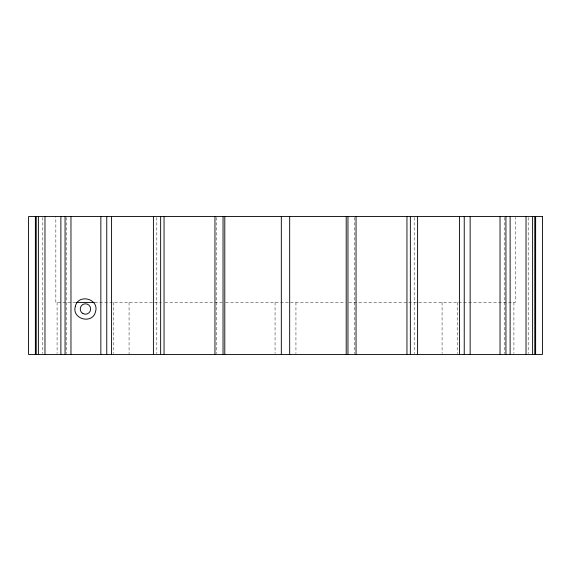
<?xml version="1.0" encoding="UTF-8"?>
<svg xmlns="http://www.w3.org/2000/svg" width="571" height="571" viewBox="0 0 571 571"><rect width="100%" height="100%" fill="white"/><g stroke="black" fill="none" stroke-linecap="round" stroke-linejoin="round"><path stroke-width="0.43" stroke-dasharray="2.85 2.14" d="M75.693 302.423L55.844 302.423L55.844 216.559M94.658 302.423L161.343 302.423M164.869 302.423L222.14 302.423M225.609 302.423L345.391 302.423M348.86 302.423L515.292 302.423L515.292 217.444M528.189 217.451L528.189 353.549M513.914 302.423L513.914 353.556M504.207 217.451L504.207 353.549M457.2 302.423L457.2 353.556M442.075 302.423L442.075 353.556M414.182 217.451L414.182 353.549M354.277 217.451L354.277 353.549M295.942 302.423L295.942 353.556M275.058 302.423L275.058 353.556M216.723 217.451L216.723 353.549M156.818 217.451L156.818 353.549M129.067 302.423L129.067 354.441M113.8 302.423L113.8 353.556M66.793 217.451L66.793 353.549M57.086 302.423L57.086 353.556M42.811 217.451L42.811 353.549"/><path stroke-width="0.86" d="M76.578 302.423L94.301 302.423M535.634 216.559L535.634 354.441M534.777 216.559L534.777 354.441M532.615 216.559L532.615 354.441M526.027 216.559L526.027 354.441M510.117 216.559L510.117 354.441M505.935 216.559L505.935 354.441M500.032 216.559L500.032 354.441M470.147 216.559L470.147 354.441M464.237 216.559L464.237 354.441M459.419 216.559L459.419 354.441M417.594 216.559L417.594 354.441M410.356 216.559L410.356 354.441M406.952 216.559L406.952 354.441M356.04 216.559L356.04 354.441M347.967 216.559L347.967 354.441M346.204 216.559L346.204 354.441M289.675 216.559L289.675 354.441M281.325 216.559L281.325 354.441M224.796 216.559L224.796 354.441M223.033 216.559L223.033 354.441M214.96 216.559L214.96 354.441M164.048 216.559L164.048 354.441M160.644 216.559L160.644 354.441M153.406 216.559L153.406 354.441M111.581 216.559L111.581 354.441M106.763 216.559L106.763 354.441M100.853 216.559L100.853 354.441M70.968 216.559L70.968 354.441M65.065 216.559L65.065 354.441M60.883 216.559L60.883 354.441M44.973 216.559L44.973 354.441M38.385 216.559L38.385 354.441M36.223 216.559L36.223 354.441M35.366 216.559L35.366 354.441M75.351 306.299C71.389 319.125 92.545 324.799 95.528 311.702C99.497 298.876 78.334 293.209 75.351 306.299M542.45 216.559L28.55 216.559L28.55 354.441L542.45 354.441L542.45 216.559M82.831 313.522A5.225 5.225 0 0 0 90.661 309.004A5.225 5.225 0 0 0 82.831 304.479A5.225 5.225 0 0 0 82.831 313.522"/></g></svg>
